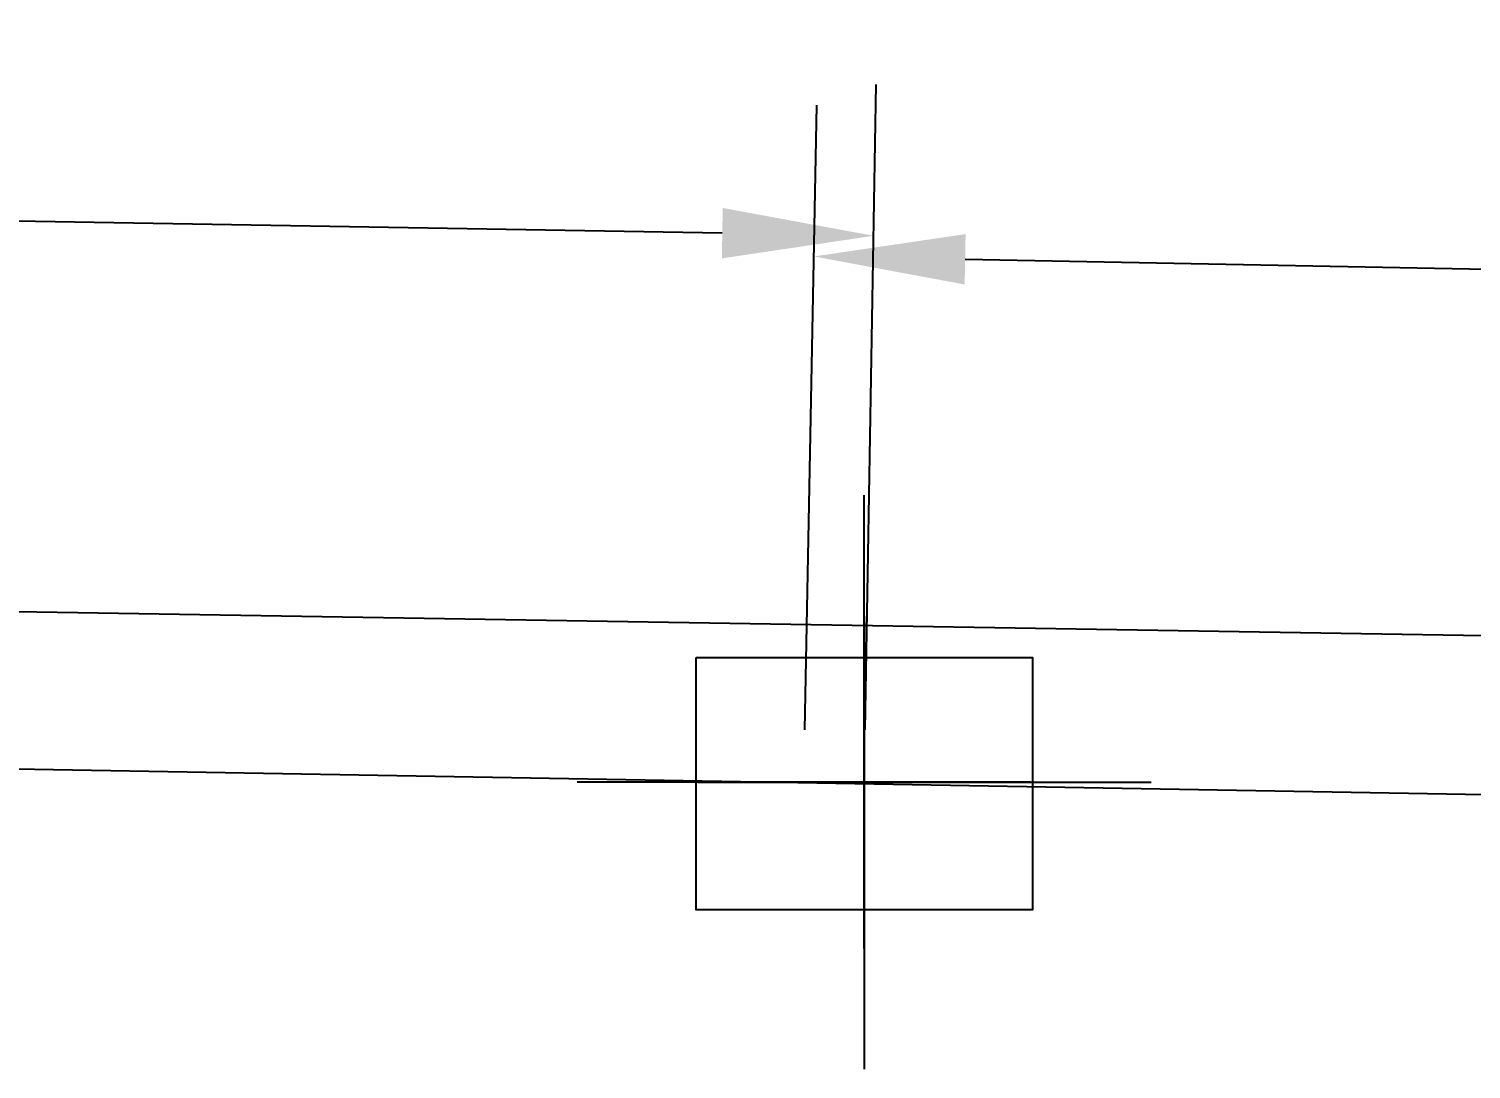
# Model space of a CAD drawing. Header units: inches. Extents: x 5 to 162, y 3 to 116.
# Drawn here: x 21.292 to 23.009, y 113.524 to 114.762 of the extents above; entities that cross this region are included whole.
import ezdxf

# ---------------------------------------------------------------- set-up
doc = ezdxf.new("R2010")
doc.units = ezdxf.units.IN
doc.header["$MEASUREMENT"] = 0
doc.styles.get("Standard").update_dxf_attribs({"font": 'arial.ttf'})
doc.dimstyles.get("Standard").update_dxf_attribs({"dimtxt": 0.18, "dimasz": 0.18, "dimexe": 0.18, "dimexo": 0.0625, "dimgap": 0.09, "dimtad": 0, "dimtih": 1, "dimtoh": 1, "dimdec": 4, "dimzin": 0, "dimdsep": 46, "dimtxsty": 'Standard', "dimcen": 0.09, "dimadec": 0, "dimazin": 0, "dimtfac": 1, "dimtdec": 4, "dimtofl": 0, "dimtmove": 0, "dimatfit": 3, "dimfxl": 1, "dimtolj": 1, "dimtzin": 0, "dimarcsym": 0})

# ---------------------------------------------------------------- blocks, each defined once
blk = doc.blocks.new('*U2')
blk.add_lwpolyline([(-0.2, 0), (0.2, 0), (0.2, -0.3), (-0.2, -0.3)], close=True)
blk = doc.blocks.new('*D143')
at = {"color": 0, "lineweight": -2, "transparency": 16777216}
for p, q in [((18.3875, 113.9946), (18.4005, 114.7624)), ((22.2875, 113.9283), (22.3005, 114.6961)), ((18.5774, 114.5794), (19.884, 114.5572)), ((22.1175, 114.5192), (20.811, 114.5414))]:
    blk.add_line(p, q, dxfattribs=at)
at = {"color": 0, "transparency": 16777216}
for points in [[(18.5779, 114.6093), (18.5769, 114.5494), (18.3975, 114.5824)], [(22.118, 114.5492), (22.117, 114.4892), (22.2975, 114.5161)]]:
    blk.add_solid(points, dxfattribs=at)
at = {"layer": 'Defpoints', "color": 0, "transparency": 16777216}
for p in [(22.2975, 114.5161), (18.3864, 113.9321), (22.2864, 113.8658)]:
    blk.add_point(p, dxfattribs=at)
at = {"color": 0, "transparency": 16777216, "insert": (20.3475, 114.5493), "char_height": 0.18, "attachment_point": 5}
blk.add_mtext('\\A1;3.9006', dxfattribs=at)
blk = doc.blocks.new('*D163')
at = {"color": 0, "lineweight": -2, "transparency": 16777216}
for p, q in [((22.2158, 113.9283), (22.2299, 114.6715)), ((28.8758, 113.8021), (28.8899, 114.5453)), ((22.4065, 114.4881), (25.0933, 114.4372)), ((28.7065, 114.3687), (26.0197, 114.4196))]:
    blk.add_line(p, q, dxfattribs=at)
at = {"color": 0, "transparency": 16777216}
for points in [[(22.407, 114.5181), (22.4059, 114.4581), (22.2265, 114.4915)], [(28.7071, 114.3987), (28.706, 114.3387), (28.8865, 114.3653)]]:
    blk.add_solid(points, dxfattribs=at)
at = {"layer": 'Defpoints', "color": 0, "transparency": 16777216}
for p in [(28.8865, 114.3653), (22.2146, 113.8658), (28.8746, 113.7396)]:
    blk.add_point(p, dxfattribs=at)
at = {"color": 0, "transparency": 16777216, "insert": (25.5565, 114.4284), "char_height": 0.18, "attachment_point": 5}
blk.add_mtext('\\A1;6.6612', dxfattribs=at)

msp = doc.modelspace()

# ---------------------------------------------------------------- linework, layer by layer
for p, q in [((22.28641, 113.66784), (22.28641, 114.2074)), ((31.64641, 113.90016), (17.90822, 114.12305)), ((22.28641, 114.06384), (22.28641, 113.52428)), ((18.18292, 113.93565), (31.92412, 113.69579)), ((22.48441, 113.86584), (21.94485, 113.86584)), ((22.08841, 113.86584), (22.62797, 113.86584))]:
    msp.add_line(p, q)

# ---------------------------------------------------------------- block references
msp.add_blockref('*U2', (22.28641, 114.01402))

# ---------------------------------------------------------------- dimensions: what is measured, and where the dimension line sits
for p1, p2, distance, picture, middle in [((18.38641, 113.9321), (22.28641, 113.86584), 0.65041, '*D143', (20.34746, 114.54928)), ((22.21463, 113.86584), (28.87463, 113.73962), 0.62581, '*D163', (25.55649, 114.42843))]:
    dim = msp.add_aligned_dim(p1=p1, p2=p2, distance=distance, dimstyle='Standard')
    dim.commit()
    dim.dimension.update_dxf_attribs({"geometry": picture, "text_midpoint": middle})

doc.saveas('drawing.dxf')
